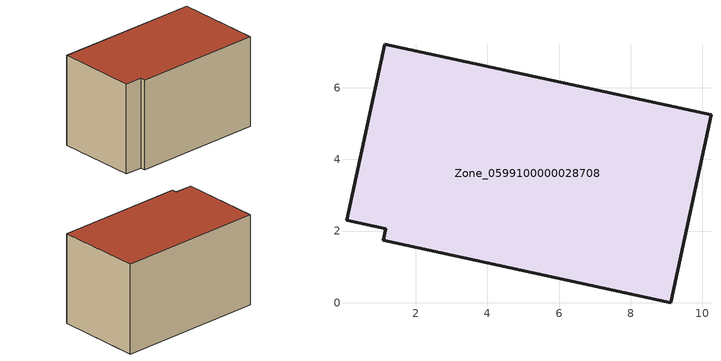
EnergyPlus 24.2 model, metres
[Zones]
Zone_0599100000028708
 floor ground (C_G): 9.11,0 1.1,1.74 1.17,2.06 0.07,2.29 1.13,7.21 10.24,5.24 z0
 wall outside (C_F): 9.11,0 10.24,5.24 1.13,7.21 0.07,2.29 1.17,2.06 1.1,1.74 9.11,0 z0:5.73
 roof outside (C_R): 1.1,1.74 9.11,0 10.24,5.24 1.13,7.21 0.07,2.29 1.17,2.06 z5.73
[BUILDING]
Pand.0599100000028708: North Axis=0; Terrain=City; Loads Convergence Tolerance Value=0.04; Temperature Convergence Tolerance Value=0.4; Solar Distribution=FullExterior; Maximum Number of Warmup Days=25; Minimum Number of Warmup Days=1
[Site:Location]
Rotterdam.The.Hague.AP_ZH_NLD Design_Conditions: Latitude=51.96; Longitude=4.45; Time Zone=1; Elevation=-4.5
[SITE:GROUNDTEMPERATURE:BUILDINGSURFACE]
18, 18, 18, 18, 18, 18, 18, 18, 18, 18, 18, 18
[MATERIAL] Thermal Absorptance=0.9; Solar Absorptance=0.7; Visible Absorptance=0.7
Name | Roughness | Thickness | Conductivity | Density | Specific Heat
G.TC.1975-1991 | MediumSmooth | 0.15 | 0.288461 | 540 | 1210
F.TC.1975-1991 | Rough | 0.3 | 0.230769 | 1920 | 840
R.TC.1975-1991 | MediumRough | 0.2 | 0.153846 | 1500 | 1000
[CONSTRUCTION]
C_G: G.TC.1975-1991
C_F: F.TC.1975-1991
C_R: R.TC.1975-1991
[ZONE]
Zone_0599100000028708: Type=1; Multiplier=1; Ceiling Height=Autocalculate; Volume=Autocalculate; Floor Area=autocalculate; Part of Total Floor Area=Yes
[ZONEINFILTRATION:DESIGNFLOWRATE]
Infil_Zone_0599100000028708: Zone or ZoneList or Space or SpaceList=Zone_0599100000028708; Schedule=AlwaysOn; Design Flow Rate Calculation Method=Flow/Area; Flow Rate per Floor Area=0.003; Constant Term Coefficient=1; Temperature Term Coefficient=0; Velocity Term Coefficient=0; Velocity Squared Term Coefficient=0
[HVACTEMPLATE:ZONE:IDEALLOADSAIRSYSTEM]
Zone_0599100000028708: Maximum Heating Supply Air Temperature=50; Minimum Cooling Supply Air Temperature=13; Maximum Heating Supply Air Humidity Ratio=0.0156; Minimum Cooling Supply Air Humidity Ratio=0.0077; Heating Limit=NoLimit; Cooling Limit=NoLimit; Dehumidification Control Type=ConstantSensibleHeatRatio; Cooling Sensible Heat Ratio=0.7; Dehumidification Setpoint=60; Humidification Control Type=None; Humidification Setpoint=30; Outdoor Air Method=None; Outdoor Air Flow Rate per Person=0.00944; Outdoor Air Flow Rate per Zone Floor Area=0; Outdoor Air Flow Rate per Zone=0; Demand Controlled Ventilation Type=None; Outdoor Air Economizer Type=NoEconomizer; Heat Recovery Type=None; Sensible Heat Recovery Effectiveness=0.7; Latent Heat Recovery Effectiveness=0.65
[ZONECONTROL:THERMOSTAT]
ThermostatControl_Zone_0599100000028708: Zone or ZoneList=Zone_0599100000028708; Control Type Schedule=DualSetpointControlType; Control 1=Thermostat_Zone_0599100000028708; Temperature Difference Between Cutout And Setpoint=0
[THERMOSTATSETPOINT:DUALSETPOINT]
Thermostat_Zone_0599100000028708: Heating Setpoint Temperature Schedule=HeatingSetpoint_Zone_0599100000028708; Cooling Setpoint Temperature Schedule=CoolingSetpoint_Zone_0599100000028708
[SCHEDULE:COMPACT]
HeatingSetpoint_Zone_0599100000028708: Through: 12/31, For: AllDays, Until: 24:00, 21
CoolingSetpoint_Zone_0599100000028708: Through: 12/31, For: AllDays, Until: 24:00, 24
DualSetpointControlType: Through: 12/31, For: AllDays, Until: 24:00, 4
AlwaysOn: Through: 12/31, For: AllDays, Until: 24:00, 1
